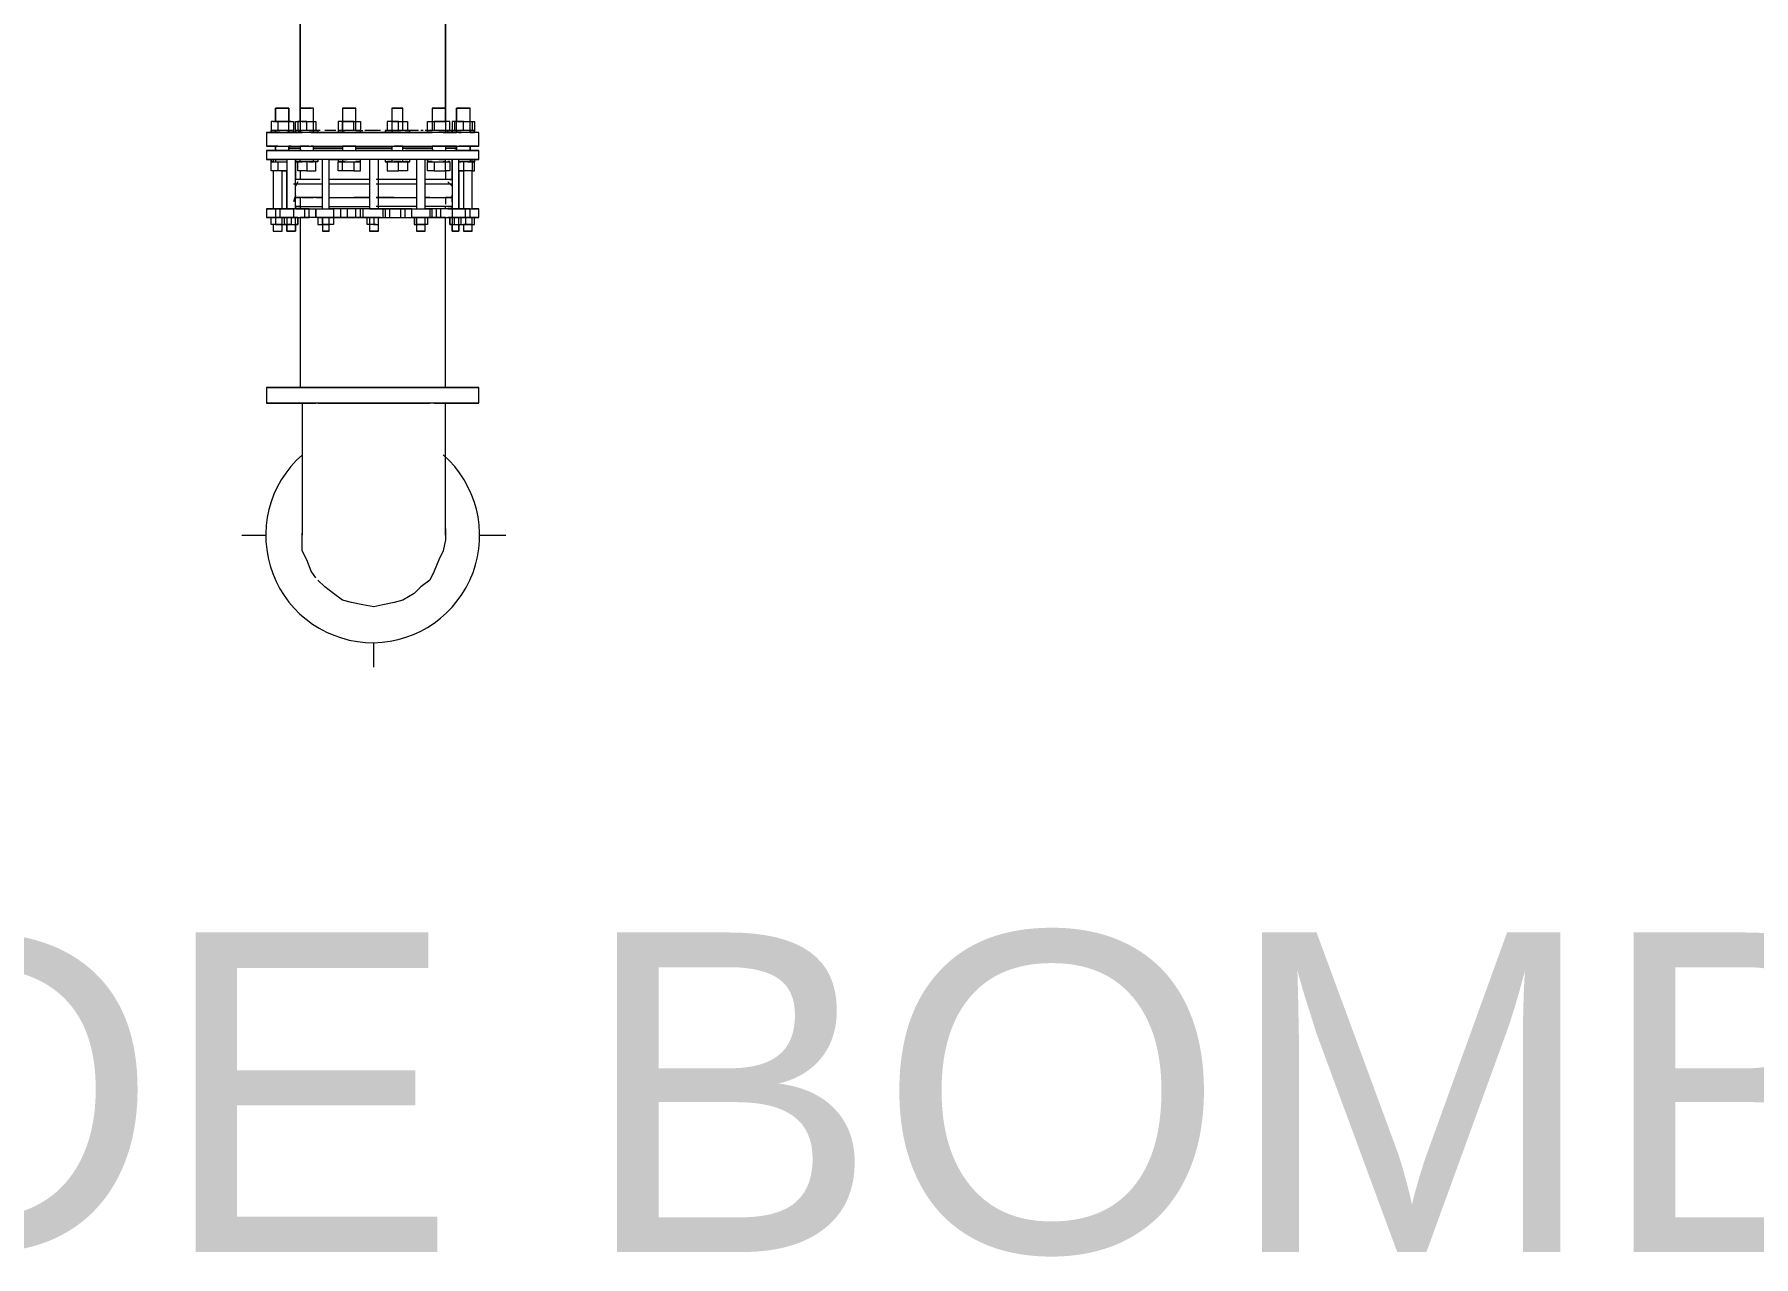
# Model space of a CAD drawing. Extents: x -187 to 52, y -9 to 65.
# Drawn here: x -150.502 to -147.25, y 15.04 to 17.35 of the extents above; entities that cross this region are included whole.
import ezdxf

# ---------------------------------------------------------------- set-up
doc = ezdxf.new("R2010")
doc.units = 0
doc.header["$MEASUREMENT"] = 0
doc.layers.add('PDF4_Geometría', color=7, linetype='Continuous')
doc.layers.add('PDF4_Texto', color=7, linetype='Continuous')
doc.styles.add('PDF Arial', font='arial.ttf')

msp = doc.modelspace()

# ---------------------------------------------------------------- linework, layer by layer
at = {"layer": 'PDF4_Geometría', "lineweight": 9}
for points in [[(-149.999, 17.211), (-149.999, 17.507)], [(-149.7241, 17.507), (-149.7241, 17.211)], [(-150.0456, 17.1856), (-150.0456, 17.211)], [(-150.0456, 17.211), (-150.0413, 17.211), (-150.0329, 17.211), (-150.0244, 17.211), (-150.0202, 17.211), (-150.0244, 17.211), (-150.0329, 17.211), (-150.0413, 17.211)], [(-150.0202, 17.211), (-150.0202, 17.1856)], [(-149.9145, 17.211), (-149.9187, 17.211), (-149.9102, 17.211), (-149.9018, 17.211), (-149.8933, 17.211), (-149.8975, 17.211), (-149.9018, 17.211)], [(-149.813, 17.211), (-149.8214, 17.211), (-149.8256, 17.211), (-149.8214, 17.211)], [(-149.7284, 17.211), (-149.7368, 17.211), (-149.7453, 17.211), (-149.7495, 17.211), (-149.7453, 17.211), (-149.7411, 17.211), (-149.7326, 17.211), (-149.7241, 17.211)], [(-149.703, 17.1687), (-149.703, 17.1645), (-149.703, 17.211), (-149.703, 17.1856), (-149.7115, 17.1856), (-149.7115, 17.1687)], [(-149.6776, 17.211), (-149.6819, 17.211), (-149.6903, 17.211), (-149.6988, 17.211), (-149.703, 17.211), (-149.6988, 17.211), (-149.6903, 17.211), (-149.6819, 17.211)], [(-150.054, 17.1645), (-150.054, 17.1687)], [(-150.0456, 17.1645), (-150.0456, 17.1687)], [(-150.0202, 17.1687), (-150.0244, 17.1687)], [(-150.0117, 17.1687), (-150.0202, 17.1687), (-150.0202, 17.1856), (-150.0117, 17.1856)], [(-150.0202, 17.1687), (-150.0202, 17.1645)], [(-150.0117, 17.1687), (-150.0117, 17.1645)], [(-150.0075, 17.1645), (-150.0075, 17.1687)], [(-149.9187, 17.1687), (-149.9271, 17.1687), (-149.9229, 17.1687)], [(-149.7241, 17.1687), (-149.7157, 17.1687), (-149.7115, 17.1687), (-149.7157, 17.1687), (-149.7199, 17.1687)], [(-149.7115, 17.1645), (-149.7115, 17.1687)], [(-149.6692, 17.1687), (-149.6692, 17.1645)], [(-150.0498, 17.1645), (-150.054, 17.1645), (-150.0498, 17.1645), (-150.0456, 17.1645)], [(-150.0456, 17.1306), (-150.0456, 17.1391)], [(-149.6776, 17.1391), (-149.6776, 17.1306)], [(-149.9187, 17.1349), (-149.9398, 17.1349), (-149.9737, 17.1349), (-149.9398, 17.1349)], [(-149.9737, 17.1137), (-149.9694, 17.1137)], [(-149.9187, 17.1137), (-149.9271, 17.1137), (-149.9229, 17.1137)], [(-149.8256, 17.1349), (-149.8595, 17.1349), (-149.8933, 17.1349), (-149.8595, 17.1349)], [(-149.813, 17.1137), (-149.8214, 17.1137), (-149.8299, 17.1137), (-149.8341, 17.1137), (-149.8299, 17.1137), (-149.813, 17.1137), (-149.8087, 17.1137)], [(-149.7495, 17.1349), (-149.7791, 17.1349), (-149.8045, 17.1349), (-149.7791, 17.1349)], [(-149.758, 17.1095), (-149.7495, 17.1095), (-149.7538, 17.1095), (-149.758, 17.1095), (-149.7495, 17.1095), (-149.7368, 17.1095), (-149.7241, 17.1095), (-149.7284, 17.1095), (-149.7241, 17.1095), (-149.7241, 17.1137), (-149.7284, 17.1137), (-149.7368, 17.1137), (-149.7241, 17.1137), (-149.7368, 17.1137), (-149.7495, 17.1137), (-149.758, 17.1137)], [(-149.703, 17.1349), (-149.7072, 17.1349), (-149.7241, 17.1349), (-149.7072, 17.1349), (-149.703, 17.1349), (-149.7072, 17.1349)], [(-149.7241, 17.1349), (-149.7072, 17.1349), (-149.703, 17.1349), (-149.7072, 17.1349)], [(-149.6945, 17.1137), (-149.6988, 17.1137)], [(-149.6692, 17.1095), (-149.6734, 17.1095)], [(-149.6692, 17.1137), (-149.6692, 17.1095)], [(-149.8933, 17.0038), (-149.8933, 17.0207), (-149.9018, 17.0207), (-149.9102, 17.0207), (-149.9102, 17.0038), (-149.9018, 17.0038)], [(-149.8299, 17.0207), (-149.8299, 17.0038), (-149.8214, 17.0038), (-149.8087, 17.0038), (-149.8087, 17.0207), (-149.8214, 17.0207)], [(-149.7538, 17.0038), (-149.7495, 17.0038), (-149.7538, 17.0038), (-149.7622, 17.0038), (-149.7749, 17.0038), (-149.7876, 17.0038), (-149.7876, 17.0207), (-149.7749, 17.0207), (-149.7622, 17.0207), (-149.7538, 17.0207), (-149.7495, 17.0207), (-149.7538, 17.0207)], [(-150.054, 17.0038), (-150.0456, 17.0038), (-150.0456, 16.9911), (-150.054, 16.9911)], [(-150.0413, 17.0038), (-150.0498, 17.0038), (-150.054, 17.0038), (-150.0498, 17.0038), (-150.054, 17.0038), (-150.0498, 17.0038)], [(-150.0329, 16.9784), (-150.0329, 16.9911), (-150.0371, 16.9911), (-150.0456, 16.9911), (-150.0498, 16.9911), (-150.0498, 16.9784), (-150.0456, 16.9784), (-150.0371, 16.9784)], [(-150.0413, 17.0038), (-150.0286, 17.0038), (-150.0244, 17.0038), (-150.0286, 17.0038), (-150.0329, 17.0038), (-150.0286, 17.0038), (-150.0244, 17.0038), (-150.0286, 17.0038), (-150.0413, 17.0038), (-150.0371, 17.0038), (-150.0329, 17.0038), (-150.0371, 17.0038)], [(-150.0117, 16.9784), (-150.016, 16.9784), (-150.0244, 16.9784), (-150.016, 16.9784), (-150.0117, 16.9784), (-150.0075, 16.9784)], [(-150.0117, 16.9784), (-150.0075, 16.9784), (-150.0117, 16.9784), (-150.016, 16.9784), (-150.0244, 16.9784), (-150.016, 16.9784)], [(-150.0117, 17.0038), (-150.016, 17.0038), (-150.0202, 17.0038), (-150.016, 17.0038)], [(-150.0075, 17.0038), (-150.0033, 17.0038), (-150.0075, 17.0038), (-150.0033, 17.0038)], [(-149.9398, 17.0038), (-149.9483, 17.0038), (-149.9567, 17.0038), (-149.9652, 17.0038), (-149.9567, 17.0038), (-149.9483, 17.0038)], [(-149.8679, 17.0038), (-149.8722, 17.0038), (-149.8764, 17.0038), (-149.8722, 17.0038)], [(-149.8468, 17.0038), (-149.851, 17.0038), (-149.8595, 17.0038), (-149.8722, 17.0038), (-149.8764, 17.0038), (-149.8722, 17.0038), (-149.8595, 17.0038), (-149.851, 17.0038)], [(-149.8722, 17.0038), (-149.8595, 17.0038), (-149.8595, 16.9911), (-149.8722, 16.9911)], [(-149.8595, 16.9784), (-149.8552, 16.9784), (-149.851, 16.9784), (-149.8552, 16.9784), (-149.8595, 16.9784), (-149.8679, 16.9784)], [(-149.7834, 16.9911), (-149.7791, 16.9911), (-149.7791, 17.0038), (-149.7834, 17.0038)], [(-149.758, 17.0038), (-149.7622, 17.0038), (-149.7749, 17.0038), (-149.7834, 17.0038), (-149.7749, 17.0038), (-149.7622, 17.0038)], [(-149.7622, 17.0038), (-149.7664, 17.0038), (-149.7707, 17.0038), (-149.7749, 17.0038), (-149.7791, 17.0038), (-149.7749, 17.0038), (-149.7707, 17.0038), (-149.7664, 17.0038)], [(-149.7749, 16.9784), (-149.7791, 16.9784), (-149.7749, 16.9784), (-149.7664, 16.9784), (-149.7622, 16.9784), (-149.7664, 16.9784)], [(-149.7115, 17.0038), (-149.7199, 17.0038), (-149.7115, 17.0038), (-149.7199, 17.0038)], [(-149.7115, 17.0038), (-149.7199, 17.0038), (-149.7115, 17.0038), (-149.7199, 17.0038)], [(-149.7157, 16.9911), (-149.7072, 16.9911), (-149.7072, 17.0038), (-149.7157, 17.0038)], [(-149.6988, 17.0038), (-149.6903, 17.0038), (-149.703, 17.0038), (-149.7115, 17.0038), (-149.703, 17.0038), (-149.6903, 17.0038)], [(-149.7115, 16.9784), (-149.7072, 16.9784), (-149.6988, 16.9784), (-149.7072, 16.9784)], [(-149.7115, 16.9784), (-149.7072, 16.9784), (-149.6988, 16.9784), (-149.7072, 16.9784)], [(-149.6988, 17.0038), (-149.6903, 17.0038), (-149.6988, 17.0038), (-149.6903, 17.0038)], [(-149.6903, 17.0038), (-149.6988, 17.0038)], [(-149.6903, 17.0038), (-149.6945, 17.0038), (-149.6903, 17.0038), (-149.6819, 17.0038), (-149.6903, 17.0038), (-149.6945, 17.0038), (-149.6903, 17.0038), (-149.6861, 17.0038)], [(-149.6903, 16.9784), (-149.6861, 16.9784), (-149.6776, 16.9784), (-149.6734, 16.9784), (-149.6734, 16.9911), (-149.6776, 16.9911), (-149.6861, 16.9911), (-149.6903, 16.9911)], [(-149.6861, 16.9911), (-149.6734, 16.9911), (-149.6734, 17.0038), (-149.6861, 17.0038)], [(-149.6734, 17.0038), (-149.6776, 17.0038), (-149.6819, 17.0038), (-149.6776, 17.0038), (-149.6734, 17.0038), (-149.6692, 17.0038), (-149.6649, 17.0038), (-149.6692, 17.0038), (-149.6819, 17.0038), (-149.6692, 17.0038), (-149.6649, 17.0038), (-149.6692, 17.0038)]]:
    msp.add_lwpolyline(points, close=True, dxfattribs=at)
for points in [[(-150.0202, 17.211), (-150.0286, 17.211), (-150.0371, 17.211), (-150.0456, 17.211)], [(-150.0413, 17.211), (-150.0371, 17.211), (-150.0244, 17.211), (-150.0202, 17.211)], [(-149.961, 17.1687), (-149.9694, 17.1687), (-149.9821, 17.1687), (-149.9737, 17.1687), (-149.9652, 17.1687), (-149.9652, 17.1645), (-149.9694, 17.1645), (-149.9821, 17.1645), (-149.9948, 17.1645), (-150.0033, 17.1645), (-149.999, 17.1645), (-150.0033, 17.1645), (-150.0075, 17.1645), (-150.0033, 17.1645), (-149.999, 17.1687), (-150.0075, 17.1687), (-150.0075, 17.1856), (-149.999, 17.1856), (-149.999, 17.211), (-149.999, 17.1645), (-149.9948, 17.1645)], [(-149.9779, 17.1645), (-149.9737, 17.1645), (-149.9737, 17.211), (-149.9821, 17.211), (-149.9906, 17.211), (-149.9948, 17.211), (-149.999, 17.211), (-149.9906, 17.211), (-149.9821, 17.211), (-149.9779, 17.211)], [(-149.9187, 17.211), (-149.9187, 17.1645), (-149.9145, 17.1645), (-149.9102, 17.1645), (-149.906, 17.1645), (-149.9145, 17.1645), (-149.9187, 17.1645), (-149.9271, 17.1645), (-149.9229, 17.1645), (-149.9187, 17.1645), (-149.906, 17.1645), (-149.8933, 17.1645), (-149.8849, 17.1645), (-149.8933, 17.1645), (-149.8722, 17.1645), (-149.851, 17.1645), (-149.8299, 17.1645), (-149.8341, 17.1645), (-149.8299, 17.1645), (-149.813, 17.1645), (-149.8214, 17.1645), (-149.813, 17.1645), (-149.8045, 17.1645), (-149.813, 17.1645), (-149.8003, 17.1645), (-149.796, 17.1645), (-149.8003, 17.1645)], [(-149.8849, 17.1645), (-149.8849, 17.1687), (-149.8933, 17.1687), (-149.8933, 17.211)], [(-149.8256, 17.211), (-149.8256, 17.1645)], [(-149.8003, 17.1687), (-149.796, 17.1687), (-149.7918, 17.1687), (-149.796, 17.1687), (-149.8003, 17.1687), (-149.813, 17.1687), (-149.8256, 17.1687), (-149.8214, 17.1687), (-149.813, 17.1687), (-149.8087, 17.1687), (-149.813, 17.1687), (-149.813, 17.1856), (-149.796, 17.1856), (-149.796, 17.1687), (-149.8045, 17.1687), (-149.8045, 17.211)], [(-149.813, 17.211), (-149.8045, 17.211), (-149.813, 17.211)], [(-149.7157, 17.1856), (-149.7241, 17.1856), (-149.7241, 17.1687), (-149.7157, 17.1687), (-149.7157, 17.1856), (-149.7241, 17.1856), (-149.7241, 17.211), (-149.7241, 17.1645), (-149.7284, 17.1645), (-149.7241, 17.1645), (-149.7157, 17.1645), (-149.7199, 17.1645), (-149.7241, 17.1645), (-149.7368, 17.1645), (-149.7495, 17.1645), (-149.758, 17.1645), (-149.758, 17.1687), (-149.7622, 17.1687)], [(-149.7495, 17.211), (-149.7495, 17.1687), (-149.758, 17.1687), (-149.758, 17.1856), (-149.7453, 17.1856), (-149.7368, 17.1856), (-149.7284, 17.1856), (-149.7241, 17.1856), (-149.7453, 17.1856), (-149.7453, 17.1687)], [(-149.6988, 17.211), (-149.6945, 17.211), (-149.6819, 17.211), (-149.6776, 17.211), (-149.6861, 17.211), (-149.6945, 17.211), (-149.703, 17.211)], [(-149.6776, 17.1856), (-149.6776, 17.211)], [(-149.6776, 17.1645), (-149.6776, 17.211)], [(-149.6607, 17.1645), (-149.6649, 17.1645), (-149.6819, 17.1645), (-149.7115, 17.1645), (-149.7453, 17.1645), (-149.7876, 17.1645), (-149.8383, 17.1645), (-149.8849, 17.1645), (-149.9314, 17.1645), (-149.9779, 17.1645), (-150.0117, 17.1645), (-150.0413, 17.1645), (-150.0582, 17.1645), (-150.0625, 17.1645), (-150.0625, 17.1391), (-150.0582, 17.1391), (-150.0413, 17.1391), (-150.0117, 17.1391), (-149.9779, 17.1391), (-149.9314, 17.1391), (-149.8849, 17.1391), (-149.8383, 17.1391), (-149.7876, 17.1391), (-149.7453, 17.1391), (-149.7115, 17.1391), (-149.6819, 17.1391), (-149.6649, 17.1391), (-149.6607, 17.1391), (-149.6607, 17.1645), (-149.6649, 17.1645), (-149.6776, 17.1645), (-149.6734, 17.1645), (-149.6692, 17.1645), (-149.6734, 17.1645), (-149.6776, 17.1645), (-149.6734, 17.1645), (-149.6692, 17.1645), (-149.6819, 17.1645), (-149.6945, 17.1645), (-149.7072, 17.1645), (-149.7115, 17.1645), (-149.7072, 17.1645), (-149.703, 17.1645), (-149.7072, 17.1645), (-149.7115, 17.1645), (-149.7072, 17.1645), (-149.703, 17.1645), (-149.7115, 17.1645), (-149.7199, 17.1645), (-149.7199, 17.1687), (-149.7157, 17.1687), (-149.7115, 17.1687), (-149.7157, 17.1687), (-149.7241, 17.1687), (-149.7368, 17.1687), (-149.7495, 17.1687), (-149.758, 17.1687), (-149.7538, 17.1687), (-149.7495, 17.1687)], [(-150.0413, 17.1856), (-150.054, 17.1856), (-150.054, 17.1687), (-150.0413, 17.1687), (-150.0456, 17.1687), (-150.0413, 17.1687)], [(-150.016, 17.1687), (-150.0202, 17.1687), (-150.016, 17.1687), (-150.0117, 17.1687), (-150.016, 17.1687), (-150.0244, 17.1687), (-150.0371, 17.1687), (-150.0498, 17.1687), (-150.054, 17.1687), (-150.0498, 17.1687), (-150.0456, 17.1687), (-150.0498, 17.1687), (-150.0456, 17.1687), (-150.0498, 17.1687), (-150.054, 17.1687), (-150.0498, 17.1687)], [(-150.0498, 17.1856), (-150.0456, 17.1856), (-150.0413, 17.1856), (-150.0329, 17.1856), (-150.0244, 17.1856), (-150.0202, 17.1856), (-150.0413, 17.1856), (-150.0413, 17.1687), (-150.0371, 17.1687)], [(-150.0244, 17.1687), (-150.0202, 17.1687)], [(-150.016, 17.1856), (-150.0202, 17.1856)], [(-150.0202, 17.1687), (-150.016, 17.1687), (-150.0117, 17.1687)], [(-150.0117, 17.1687), (-150.0202, 17.1687)], [(-149.9652, 17.1687), (-149.9694, 17.1687), (-149.9821, 17.1687), (-149.9948, 17.1687), (-150.0033, 17.1687), (-150.0075, 17.1687), (-150.0033, 17.1687), (-149.999, 17.1687)], [(-149.999, 17.1687), (-150.0075, 17.1687), (-149.999, 17.1687)], [(-149.9864, 17.1856), (-150.0033, 17.1856), (-150.0033, 17.1687), (-149.9948, 17.1687)], [(-149.9948, 17.1856), (-149.9906, 17.1856), (-149.9821, 17.1856), (-149.9737, 17.1856)], [(-149.9864, 17.1687), (-149.9864, 17.1856), (-149.9694, 17.1856), (-149.9694, 17.1687)], [(-149.9821, 17.1687), (-149.9737, 17.1687)], [(-149.9314, 17.1687), (-149.9356, 17.1687), (-149.9483, 17.1687), (-149.9525, 17.1687)], [(-149.9102, 17.1687), (-149.9187, 17.1687), (-149.9187, 17.1856), (-149.8975, 17.1856), (-149.9018, 17.1856), (-149.9145, 17.1856), (-149.9187, 17.1856), (-149.9271, 17.1856), (-149.9271, 17.1687), (-149.9271, 17.1645)], [(-149.8933, 17.1687), (-149.8849, 17.1687), (-149.8933, 17.1687), (-149.906, 17.1687), (-149.9187, 17.1687), (-149.9145, 17.1687), (-149.9187, 17.1687), (-149.9271, 17.1687)], [(-149.8975, 17.1687), (-149.8975, 17.1856), (-149.8849, 17.1856), (-149.8849, 17.1687), (-149.8806, 17.1687)], [(-149.8468, 17.1687), (-149.851, 17.1687), (-149.8595, 17.1687), (-149.8679, 17.1687), (-149.8764, 17.1687)], [(-149.813, 17.1856), (-149.8341, 17.1856), (-149.8341, 17.1687), (-149.8383, 17.1687), (-149.8383, 17.1645)], [(-149.813, 17.1687), (-149.8299, 17.1687), (-149.8341, 17.1687), (-149.8383, 17.1687), (-149.8341, 17.1687), (-149.8299, 17.1687)], [(-149.8341, 17.1687), (-149.813, 17.1687), (-149.8087, 17.1687)], [(-149.8256, 17.1856), (-149.8214, 17.1856), (-149.813, 17.1856), (-149.8045, 17.1856)], [(-149.7749, 17.1687), (-149.7876, 17.1687), (-149.7918, 17.1687), (-149.796, 17.1687)], [(-149.7918, 17.1645), (-149.7918, 17.1687)], [(-149.7664, 17.1687), (-149.7707, 17.1687)], [(-149.7368, 17.1687), (-149.7284, 17.1687), (-149.7241, 17.1687), (-149.7368, 17.1687), (-149.7284, 17.1687), (-149.7241, 17.1687), (-149.7157, 17.1687)], [(-149.7115, 17.1687), (-149.7115, 17.1645)], [(-149.7115, 17.1645), (-149.7115, 17.1687)], [(-149.703, 17.1687), (-149.7072, 17.1687), (-149.7115, 17.1687)], [(-149.7115, 17.1687), (-149.7072, 17.1687), (-149.703, 17.1687)], [(-149.6692, 17.1687), (-149.6819, 17.1687), (-149.6945, 17.1687), (-149.7072, 17.1687), (-149.7115, 17.1687), (-149.7072, 17.1687)], [(-149.6903, 17.1856), (-149.7072, 17.1856), (-149.7072, 17.1687), (-149.6945, 17.1687)], [(-149.7072, 17.1687), (-149.703, 17.1687)], [(-149.703, 17.1856), (-149.6945, 17.1856), (-149.6861, 17.1856), (-149.6776, 17.1856)], [(-149.6945, 17.1687), (-149.703, 17.1687)], [(-149.6945, 17.1687), (-149.703, 17.1687)], [(-149.6903, 17.1687), (-149.6903, 17.1856)], [(-149.6903, 17.1856), (-149.6734, 17.1856), (-149.6734, 17.1687), (-149.6819, 17.1687)], [(-149.6776, 17.1856), (-149.6692, 17.1856), (-149.6692, 17.1687), (-149.6734, 17.1687), (-149.6776, 17.1687)], [(-149.6776, 17.1645), (-149.6776, 17.1687)], [(-149.6776, 17.1687), (-149.6692, 17.1687)], [(-149.6692, 17.1687), (-149.6734, 17.1687), (-149.6776, 17.1687)], [(-149.6776, 17.1687), (-149.6734, 17.1687), (-149.6692, 17.1687)], [(-150.0625, 17.1645), (-150.0582, 17.1645), (-150.0456, 17.1645), (-150.0413, 17.1645), (-150.0456, 17.1645), (-150.0498, 17.1645), (-150.054, 17.1645), (-150.0498, 17.1645), (-150.0371, 17.1645), (-150.0244, 17.1645), (-150.016, 17.1645), (-150.0117, 17.1645), (-150.016, 17.1645), (-150.0202, 17.1645), (-150.0117, 17.1645), (-150.016, 17.1645), (-150.0202, 17.1645), (-150.0244, 17.1645), (-150.0202, 17.1645), (-150.0117, 17.1645), (-150.0033, 17.1645)], [(-150.0371, 17.1391), (-150.0286, 17.1391), (-150.0244, 17.1391), (-150.0202, 17.1391), (-150.0202, 17.1349), (-150.0202, 17.1306), (-150.0202, 17.1391), (-150.0202, 17.1306), (-150.0286, 17.1306), (-150.0371, 17.1306), (-150.0456, 17.1306), (-150.054, 17.1306), (-150.0625, 17.1306), (-150.0625, 17.1137)], [(-150.0413, 17.1391), (-150.0456, 17.1391), (-150.0582, 17.1391), (-150.0625, 17.1391)], [(-150.0202, 17.1391), (-150.016, 17.1391), (-150.0202, 17.1391), (-150.016, 17.1391), (-149.999, 17.1391), (-149.999, 17.1306), (-150.016, 17.1306), (-150.0202, 17.1306), (-150.016, 17.1306), (-150.0202, 17.1306)], [(-150.0033, 17.1645), (-150.0075, 17.1645), (-150.0033, 17.1645)], [(-149.9821, 17.1391), (-149.9864, 17.1391), (-149.9906, 17.1391), (-149.9948, 17.1391), (-149.999, 17.1391)], [(-149.9948, 17.1306), (-149.9864, 17.1306), (-149.9779, 17.1306), (-149.9737, 17.1306), (-149.9737, 17.1391), (-149.9398, 17.1391), (-149.9187, 17.1391), (-149.9187, 17.1306), (-149.9398, 17.1306), (-149.9737, 17.1306)], [(-149.9694, 17.1645), (-149.9737, 17.1645), (-149.9821, 17.1645)], [(-149.9737, 17.1391), (-149.9779, 17.1391)], [(-149.9737, 17.1645), (-149.9652, 17.1645), (-149.9483, 17.1645), (-149.9314, 17.1645), (-149.9187, 17.1645)], [(-149.9187, 17.1306), (-149.9102, 17.1306), (-149.9018, 17.1306), (-149.8933, 17.1306), (-149.8933, 17.1391), (-149.8595, 17.1391), (-149.8256, 17.1391), (-149.8256, 17.1306), (-149.8595, 17.1306), (-149.8933, 17.1306)], [(-149.8933, 17.1391), (-149.9018, 17.1391), (-149.9102, 17.1391), (-149.9145, 17.1391), (-149.9187, 17.1391)], [(-149.8299, 17.1306), (-149.8214, 17.1306), (-149.813, 17.1306), (-149.8045, 17.1306), (-149.8045, 17.1391), (-149.7791, 17.1391), (-149.7495, 17.1391), (-149.7495, 17.1306), (-149.7791, 17.1306), (-149.8003, 17.1306)], [(-149.8045, 17.1391), (-149.813, 17.1391), (-149.8214, 17.1391)], [(-149.8045, 17.1645), (-149.7876, 17.1645), (-149.7707, 17.1645), (-149.758, 17.1645), (-149.7495, 17.1645), (-149.7538, 17.1645)], [(-149.7453, 17.1306), (-149.7495, 17.1306), (-149.7453, 17.1306), (-149.7368, 17.1306), (-149.7241, 17.1306), (-149.7072, 17.1306), (-149.703, 17.1306), (-149.7072, 17.1306), (-149.703, 17.1306), (-149.703, 17.1349), (-149.703, 17.1391), (-149.703, 17.1306), (-149.703, 17.1391), (-149.7072, 17.1391), (-149.703, 17.1391), (-149.7072, 17.1391), (-149.7241, 17.1391), (-149.7241, 17.1306)], [(-149.7241, 17.1391), (-149.7284, 17.1391), (-149.7368, 17.1391), (-149.7453, 17.1391), (-149.7495, 17.1391)], [(-149.7157, 17.1645), (-149.7199, 17.1645), (-149.7157, 17.1645), (-149.7115, 17.1645)], [(-149.6988, 17.1645), (-149.6945, 17.1645), (-149.703, 17.1645)], [(-149.6607, 17.1391), (-149.6649, 17.1391), (-149.6776, 17.1391), (-149.6819, 17.1391), (-149.6945, 17.1391), (-149.6988, 17.1391)], [(-150.0625, 17.1306), (-150.054, 17.1306), (-150.0371, 17.1306), (-150.0117, 17.1306), (-149.9737, 17.1306), (-149.9314, 17.1306), (-149.8849, 17.1306), (-149.8383, 17.1306), (-149.7918, 17.1306), (-149.7495, 17.1306), (-149.7115, 17.1306), (-149.6861, 17.1306), (-149.6649, 17.1306), (-149.6607, 17.1306)], [(-149.6734, 16.9911), (-149.6692, 16.9911), (-149.6692, 17.0038), (-149.6734, 17.0038), (-149.6692, 17.0038), (-149.6776, 17.0038), (-149.6861, 17.0038), (-149.6903, 17.0038), (-149.6861, 17.0038), (-149.6776, 17.0038), (-149.6734, 17.0038), (-149.6649, 17.0038), (-149.6607, 17.0038), (-149.6649, 17.0038), (-149.6776, 17.0038), (-149.6776, 17.0207), (-149.6649, 17.0207), (-149.6607, 17.0207), (-149.6649, 17.0207), (-149.6734, 17.0207), (-149.6734, 17.0926), (-149.6692, 17.0926), (-149.6692, 17.1095), (-149.6734, 17.1095), (-149.6734, 17.1137), (-149.6692, 17.1137), (-149.6734, 17.1137), (-149.6649, 17.1137), (-149.6607, 17.1137), (-149.6649, 17.1137), (-149.6861, 17.1137), (-149.7115, 17.1137), (-149.7495, 17.1137), (-149.7918, 17.1137), (-149.8383, 17.1137), (-149.8849, 17.1137), (-149.9314, 17.1137), (-149.9737, 17.1137), (-150.0117, 17.1137), (-150.0371, 17.1137), (-150.054, 17.1137), (-150.0625, 17.1137), (-150.054, 17.1137), (-150.0498, 17.1137), (-150.0498, 17.1095), (-150.054, 17.1095), (-150.054, 17.1137), (-150.054, 17.1095), (-150.0413, 17.1095), (-150.0371, 17.1095)], [(-150.0371, 17.1137), (-150.0456, 17.1137), (-150.0498, 17.1137), (-150.054, 17.1137), (-150.0498, 17.1137), (-150.0371, 17.1137), (-150.0244, 17.1137), (-150.0244, 17.0207), (-150.0244, 17.0926), (-150.0413, 17.0926)], [(-150.0413, 17.1137), (-150.0456, 17.1137), (-150.0456, 17.1095), (-150.0413, 17.1095), (-150.0413, 17.0926), (-150.054, 17.0926), (-150.054, 17.1095), (-150.0498, 17.1095), (-150.0371, 17.1095), (-150.0244, 17.1095)], [(-150.0498, 17.1137), (-150.054, 17.1137), (-150.0498, 17.1137)], [(-150.0498, 17.1095), (-150.054, 17.1095), (-150.0498, 17.1095)], [(-149.999, 17.1349), (-150.016, 17.1349), (-150.0202, 17.1349), (-150.016, 17.1349), (-150.0202, 17.1349), (-150.016, 17.1349), (-149.999, 17.1349), (-150.016, 17.1349), (-150.0202, 17.1349), (-150.016, 17.1349), (-150.0202, 17.1349), (-150.016, 17.1349), (-150.0075, 17.1349)], [(-149.999, 17.0249), (-150.0033, 17.0249), (-150.0075, 17.0249), (-150.0075, 17.0207), (-150.0075, 17.1137), (-150.0075, 17.1095)], [(-149.9652, 17.1095), (-149.9694, 17.1095), (-149.9821, 17.1095), (-149.9948, 17.1095), (-150.0033, 17.1095), (-150.0075, 17.1095), (-150.0033, 17.1095), (-149.999, 17.1095), (-149.999, 17.1137), (-150.0033, 17.1137), (-150.0075, 17.1137), (-150.0033, 17.1137), (-150.0075, 17.1137), (-150.0075, 17.0757), (-150.0075, 17.0841)], [(-150.0033, 17.1137), (-149.9948, 17.1137), (-149.9821, 17.1137), (-149.9694, 17.1137), (-149.9652, 17.1137), (-149.9652, 17.1095), (-149.9694, 17.1095), (-149.9821, 17.1095), (-149.9737, 17.1095), (-149.9737, 17.1137), (-149.9821, 17.1137), (-149.9779, 17.1137), (-149.9737, 17.1137)], [(-149.9864, 17.1095), (-149.9864, 17.0926), (-150.0033, 17.0926), (-150.0033, 17.1095), (-149.9948, 17.1095)], [(-149.9948, 17.1306), (-149.999, 17.1306), (-149.9948, 17.1306)], [(-149.9948, 17.1137), (-149.999, 17.1137), (-149.9948, 17.1137)], [(-149.9864, 17.0926), (-149.9694, 17.0926), (-149.9694, 17.1095)], [(-149.8595, 17.0038), (-149.8679, 17.0038), (-149.8806, 17.0038), (-149.9187, 17.0038), (-149.9398, 17.0038), (-149.9356, 17.0038), (-149.9441, 17.0038), (-149.9356, 17.0038), (-149.9356, 16.9911), (-149.9441, 16.9911), (-149.9483, 16.9911), (-149.9567, 16.9911), (-149.9441, 16.9911), (-149.9441, 17.0038), (-149.9567, 17.0038), (-149.961, 17.0038), (-149.9652, 17.0038), (-149.9652, 16.9911), (-149.9567, 16.9911), (-149.9567, 17.0038), (-149.9652, 17.0038), (-149.9737, 17.0038), (-149.9821, 17.0038), (-149.9821, 17.0207), (-149.9737, 17.0207), (-149.9652, 17.0207), (-149.961, 17.0207), (-149.9567, 17.0207), (-149.9567, 17.1137)], [(-149.9271, 17.1349), (-149.9187, 17.1349), (-149.9398, 17.1349), (-149.9737, 17.1349)], [(-149.8679, 17.0207), (-149.906, 17.0207), (-149.9441, 17.0207), (-149.9441, 17.1137), (-149.9271, 17.1137), (-149.9271, 17.1095), (-149.9187, 17.1095), (-149.906, 17.1095)], [(-149.8933, 17.1137), (-149.8849, 17.1137), (-149.8933, 17.1137), (-149.906, 17.1137), (-149.9187, 17.1137), (-149.9187, 17.1095), (-149.9145, 17.1095), (-149.9187, 17.1095), (-149.9271, 17.1095), (-149.9229, 17.1095)], [(-149.9187, 17.0926), (-149.9271, 17.0926), (-149.9271, 17.1095)], [(-149.8975, 17.1095), (-149.8975, 17.0926), (-149.9187, 17.0926), (-149.9187, 17.1095), (-149.906, 17.1095), (-149.8933, 17.1095), (-149.8849, 17.1095), (-149.8933, 17.1095), (-149.8849, 17.1095), (-149.8849, 17.1137)], [(-149.9145, 17.1137), (-149.9187, 17.1137), (-149.9102, 17.1137)], [(-149.8975, 17.0926), (-149.8849, 17.0926), (-149.8849, 17.1095)], [(-149.8468, 17.1349), (-149.8256, 17.1349), (-149.8595, 17.1349), (-149.8933, 17.1349), (-149.8849, 17.1349)], [(-149.8679, 17.1137), (-149.8679, 17.0207), (-149.8595, 17.0207), (-149.851, 17.0207), (-149.851, 17.1137)], [(-149.8383, 17.1137), (-149.8383, 17.1095)], [(-149.8299, 17.1095), (-149.8341, 17.1095), (-149.8383, 17.1095), (-149.8341, 17.1095), (-149.8299, 17.1095), (-149.813, 17.1095), (-149.8214, 17.1095), (-149.813, 17.1095), (-149.796, 17.1095), (-149.796, 17.0926), (-149.813, 17.0926)], [(-149.8003, 17.1137), (-149.796, 17.1137), (-149.8003, 17.1137), (-149.813, 17.1137), (-149.8256, 17.1137), (-149.8256, 17.1095), (-149.8341, 17.1095), (-149.8341, 17.0926), (-149.813, 17.0926), (-149.813, 17.1095), (-149.8045, 17.1095), (-149.8045, 17.1137)], [(-149.8003, 17.1095), (-149.796, 17.1095), (-149.7918, 17.1095), (-149.796, 17.1095), (-149.8003, 17.1095), (-149.813, 17.1095)], [(-149.7495, 17.1349), (-149.7791, 17.1349), (-149.8045, 17.1349)], [(-149.7918, 17.1095), (-149.7918, 17.1137)], [(-149.7791, 17.1137), (-149.7791, 17.0207), (-149.7749, 17.0207), (-149.7664, 17.0207), (-149.7622, 17.0207)], [(-149.7199, 17.0207), (-149.7115, 17.0207), (-149.7284, 17.0207), (-149.7538, 17.0207), (-149.7622, 17.0207), (-149.7622, 17.1137), (-149.7495, 17.1137), (-149.7538, 17.1137)], [(-149.7453, 17.1095), (-149.7453, 17.0926), (-149.758, 17.0926), (-149.758, 17.1095)], [(-149.7326, 17.1095), (-149.7241, 17.1095), (-149.7157, 17.1095), (-149.7157, 17.0926), (-149.7241, 17.0926), (-149.7241, 17.1095), (-149.7157, 17.1095), (-149.7199, 17.1095)], [(-149.7115, 17.0841), (-149.7115, 17.0757), (-149.7115, 17.1137), (-149.7199, 17.1137), (-149.7157, 17.1137), (-149.7241, 17.1137)], [(-149.7115, 17.1095), (-149.7115, 17.1137), (-149.7115, 17.0207), (-149.7115, 17.0249)], [(-149.7072, 17.1349), (-149.703, 17.1349), (-149.7072, 17.1349)], [(-149.6607, 17.1137), (-149.6607, 17.1306), (-149.6649, 17.1306), (-149.6776, 17.1306), (-149.6819, 17.1306), (-149.6945, 17.1306), (-149.703, 17.1306)], [(-149.6988, 17.0926), (-149.6988, 17.0207), (-149.6988, 17.1137), (-149.6945, 17.1137), (-149.6819, 17.1137), (-149.6692, 17.1137), (-149.6734, 17.1137), (-149.6776, 17.1137), (-149.6776, 17.1095), (-149.6734, 17.1095), (-149.6692, 17.1095), (-149.6819, 17.1095), (-149.6945, 17.1095), (-149.6988, 17.1095), (-149.6945, 17.1095), (-149.6988, 17.1095)], [(-149.6903, 17.1095), (-149.6903, 17.0926), (-149.6988, 17.0926), (-149.6903, 17.0926), (-149.6903, 17.0207), (-149.6861, 17.0207), (-149.6776, 17.0207), (-149.6692, 17.0207)], [(-149.6819, 17.1095), (-149.6734, 17.1095), (-149.6734, 17.0926), (-149.6903, 17.0926)], [(-150.0498, 17.0926), (-150.0498, 17.0207), (-150.0456, 17.0207), (-150.0371, 17.0207), (-150.0286, 17.0207), (-150.0244, 17.0207), (-150.0329, 17.0207), (-150.0286, 17.0207), (-150.0371, 17.0207), (-150.0329, 17.0207), (-150.0244, 17.0207), (-150.0117, 17.0207)], [(-150.0329, 17.0207), (-150.0329, 17.0926), (-150.0244, 17.0926)], [(-149.961, 17.0757), (-149.9737, 17.0757), (-149.9821, 17.0757), (-149.9906, 17.0757), (-149.999, 17.0757), (-150.0033, 17.0757), (-150.0075, 17.0757)], [(-150.0033, 17.0714), (-150.0075, 17.063)], [(-149.999, 17.0926), (-149.999, 17.0757)], [(-149.8679, 17.0757), (-149.8806, 17.0757), (-149.8975, 17.0757), (-149.9145, 17.0757), (-149.9314, 17.0757), (-149.9441, 17.0757)], [(-149.7791, 17.0757), (-149.7918, 17.0757), (-149.8087, 17.0757), (-149.8256, 17.0757), (-149.8426, 17.0757), (-149.8552, 17.0757)], [(-149.7157, 17.0757), (-149.7115, 17.0757), (-149.7157, 17.0757), (-149.7241, 17.0757), (-149.7284, 17.0757), (-149.7368, 17.0757), (-149.7495, 17.0757), (-149.7622, 17.0757)], [(-149.7453, 17.0926), (-149.7241, 17.0926), (-149.7241, 17.0757)], [(-149.7115, 17.063), (-149.7199, 17.0714)], [(-149.9567, 17.0672), (-149.9694, 17.0672), (-149.9821, 17.0672), (-149.9948, 17.0672), (-150.0033, 17.0672), (-150.0117, 17.0672)], [(-150.0075, 17.0461), (-150.0117, 17.0334)], [(-149.9694, 17.0418), (-149.9567, 17.0418), (-149.9737, 17.0418), (-149.999, 17.0418), (-150.0075, 17.0418), (-150.0033, 17.0418), (-149.999, 17.0418), (-149.999, 17.0207), (-150.0075, 17.0207), (-149.999, 17.0207), (-149.9779, 17.0207), (-149.9567, 17.0207), (-149.9441, 17.0207), (-149.9398, 17.0207)], [(-149.9948, 17.0418), (-149.9864, 17.0418), (-149.9737, 17.0418)], [(-149.8679, 17.0672), (-149.8722, 17.0672), (-149.8891, 17.0672), (-149.906, 17.0672), (-149.9229, 17.0672), (-149.9398, 17.0672), (-149.9441, 17.0672)], [(-149.9441, 17.0418), (-149.9398, 17.0418), (-149.9018, 17.0418), (-149.8679, 17.0418), (-149.8806, 17.0418), (-149.8975, 17.0418)], [(-149.9356, 17.0418), (-149.9229, 17.0418), (-149.906, 17.0418)], [(-149.7791, 17.0672), (-149.7834, 17.0672), (-149.796, 17.0672), (-149.8172, 17.0672), (-149.8341, 17.0672), (-149.851, 17.0672), (-149.8552, 17.0672)], [(-149.8214, 17.0418), (-149.8383, 17.0418), (-149.8552, 17.0418), (-149.8214, 17.0418), (-149.7834, 17.0418), (-149.7791, 17.0418)], [(-149.8172, 17.0418), (-149.8003, 17.0418), (-149.7834, 17.0418)], [(-149.7115, 17.0672), (-149.7199, 17.0672), (-149.7284, 17.0672), (-149.7411, 17.0672), (-149.7538, 17.0672), (-149.7622, 17.0672)], [(-149.7538, 17.0418), (-149.7622, 17.0418), (-149.7495, 17.0418), (-149.7241, 17.0418), (-149.7115, 17.0418), (-149.7157, 17.0418), (-149.7241, 17.0418), (-149.7241, 17.0291)], [(-149.7453, 17.0418), (-149.7368, 17.0418), (-149.7284, 17.0418)], [(-149.7115, 17.0334), (-149.7115, 17.0461)], [(-150.0625, 17.0207), (-150.0625, 17.0038)], [(-150.0456, 17.0207), (-150.054, 17.0207), (-150.0625, 17.0207), (-150.054, 17.0207), (-150.0498, 17.0207)], [(-150.0075, 17.0207), (-150.016, 17.0207), (-150.0244, 17.0207), (-150.0456, 17.0207), (-150.0456, 17.0038), (-150.0244, 17.0038), (-150.0286, 17.0038), (-150.016, 17.0038), (-150.016, 16.9911), (-150.0286, 16.9911), (-150.0286, 17.0038), (-150.0371, 17.0038), (-150.0329, 17.0038), (-150.0244, 17.0038), (-150.0117, 17.0038), (-150.016, 17.0038), (-150.0244, 17.0038), (-150.0244, 16.9784), (-150.0244, 16.9911), (-150.016, 16.9911), (-150.0117, 16.9911)], [(-150.0371, 17.0207), (-150.0371, 17.0038)], [(-149.9906, 17.0207), (-150.0117, 17.0207), (-150.0117, 17.0038), (-149.9906, 17.0038)], [(-150.0075, 17.0249), (-150.0033, 17.0249), (-149.9906, 17.0249), (-149.9652, 17.0249), (-149.9567, 17.0249)], [(-149.9821, 17.0207), (-149.9864, 17.0207), (-149.9906, 17.0207), (-149.9906, 17.0038), (-149.9864, 17.0038), (-149.9821, 17.0038)], [(-149.9694, 17.0207), (-149.9694, 17.0038)], [(-149.9441, 17.0038), (-149.9483, 17.0038), (-149.9525, 17.0038), (-149.9483, 17.0038), (-149.9441, 17.0038), (-149.9356, 17.0038), (-149.9483, 17.0038), (-149.961, 17.0038), (-149.9694, 17.0038), (-149.9694, 17.0207), (-149.961, 17.0207), (-149.9483, 17.0207), (-149.9356, 17.0207)], [(-149.9441, 17.0249), (-149.9356, 17.0249), (-149.8975, 17.0249), (-149.8679, 17.0249)], [(-149.9229, 17.0207), (-149.9356, 17.0207), (-149.9356, 17.0038), (-149.9229, 17.0038)], [(-149.9102, 17.0207), (-149.9187, 17.0207), (-149.9229, 17.0207), (-149.9229, 17.0038), (-149.9187, 17.0038), (-149.9102, 17.0038)], [(-149.8933, 17.0038), (-149.8849, 17.0038), (-149.8849, 17.0207), (-149.8933, 17.0207)], [(-149.8806, 17.0207), (-149.8849, 17.0207)], [(-149.8426, 17.0207), (-149.8468, 17.0207), (-149.8595, 17.0207), (-149.8722, 17.0207), (-149.8806, 17.0207), (-149.8806, 17.0038), (-149.8722, 17.0038), (-149.8595, 17.0038), (-149.8468, 17.0038), (-149.8426, 17.0038)], [(-149.7791, 17.0249), (-149.7876, 17.0249), (-149.8214, 17.0249), (-149.8552, 17.0249)], [(-149.8552, 17.0207), (-149.8214, 17.0207), (-149.7834, 17.0207), (-149.7791, 17.0207)], [(-149.8383, 17.0207), (-149.8426, 17.0207), (-149.8426, 17.0038), (-149.8383, 17.0038)], [(-149.8299, 17.0207), (-149.8341, 17.0207), (-149.8383, 17.0207), (-149.8383, 17.0038), (-149.8341, 17.0038), (-149.8299, 17.0038)], [(-149.8087, 17.0038), (-149.8045, 17.0038), (-149.8003, 17.0038), (-149.8003, 17.0207), (-149.8045, 17.0207), (-149.8087, 17.0207)], [(-149.7876, 17.0207), (-149.8003, 17.0207)], [(-149.7199, 17.0249), (-149.7157, 17.0249), (-149.7115, 17.0249), (-149.7157, 17.0249), (-149.7326, 17.0249), (-149.7538, 17.0249), (-149.7622, 17.0249)], [(-149.758, 17.0038), (-149.7495, 17.0038), (-149.7411, 17.0038), (-149.7411, 17.0207), (-149.7495, 17.0207), (-149.758, 17.0207)], [(-149.7495, 17.0038), (-149.7495, 17.0207)], [(-149.7411, 17.0038), (-149.7368, 17.0038), (-149.7326, 17.0038), (-149.7326, 17.0207), (-149.7368, 17.0207), (-149.7411, 17.0207)], [(-149.7115, 17.0207), (-149.7326, 17.0207)], [(-149.7241, 17.0207), (-149.7241, 17.0249)], [(-149.7157, 17.0207), (-149.7072, 17.0207), (-149.6945, 17.0207)], [(-149.6903, 17.0207), (-149.6861, 17.0207), (-149.6988, 17.0207), (-149.7115, 17.0207), (-149.7115, 17.0038), (-149.6988, 17.0038), (-149.6861, 17.0038), (-149.6903, 17.0038)], [(-149.6776, 17.0038), (-149.6988, 17.0038), (-149.6945, 17.0038), (-149.6861, 17.0038), (-149.6861, 17.0207)], [(-149.6776, 17.0207), (-149.6988, 17.0207), (-149.6903, 17.0207), (-149.6988, 17.0207)], [(-149.6607, 17.0038), (-149.6607, 17.0207)], [(-150.0033, 16.6824), (-150.016, 16.6824), (-150.0244, 16.6824), (-150.016, 16.6824), (-150.0033, 16.6824), (-149.9737, 16.6824), (-149.9441, 16.6824), (-149.9018, 16.6824), (-149.8595, 16.6824), (-149.813, 16.6824), (-149.7664, 16.6824), (-149.7284, 16.6824), (-149.6945, 16.6824), (-149.6734, 16.6824), (-149.6607, 16.6824), (-149.6734, 16.6824), (-149.6945, 16.6824), (-149.703, 16.6824), (-149.6988, 16.6824), (-149.703, 16.6824), (-149.7199, 16.6824), (-149.703, 16.6824), (-149.6988, 16.6824), (-149.703, 16.6824), (-149.7199, 16.6824), (-149.7453, 16.6824), (-149.7791, 16.6824), (-149.8214, 16.6824), (-149.8595, 16.6824), (-149.9102, 16.6824), (-149.9567, 16.6824), (-149.9948, 16.6824), (-150.0286, 16.6824), (-150.0498, 16.6824), (-150.0625, 16.6824), (-150.0498, 16.6824), (-150.0286, 16.6824), (-150.016, 16.6824), (-150.0244, 16.6824), (-150.016, 16.6824), (-150.0033, 16.6824), (-149.9737, 16.6824), (-149.9441, 16.6824), (-149.9018, 16.6824), (-149.8595, 16.6824), (-149.8214, 16.6824), (-149.7791, 16.6824), (-149.7453, 16.6824), (-149.7241, 16.6824), (-149.7241, 17.0038), (-149.7284, 17.0038), (-149.7411, 17.0038), (-149.7622, 17.0038), (-149.758, 17.0038), (-149.7622, 17.0038), (-149.758, 17.0038), (-149.758, 16.9911), (-149.7622, 16.9911), (-149.7664, 16.9911), (-149.7749, 16.9911), (-149.7791, 16.9911), (-149.7622, 16.9911), (-149.7622, 17.0038), (-149.7791, 17.0038), (-149.7876, 17.0038), (-149.7834, 17.0038)], [(-150.0456, 16.9911), (-150.0329, 16.9911), (-150.0329, 17.0038), (-150.0456, 17.0038), (-150.054, 17.0038), (-150.0625, 17.0038), (-150.054, 17.0038), (-150.0498, 17.0038)], [(-150.0244, 17.0038), (-150.0329, 17.0038), (-150.0286, 17.0038), (-150.0244, 17.0038), (-150.016, 17.0038), (-150.0075, 17.0038), (-150.0033, 17.0038), (-150.0075, 17.0038), (-150.0033, 17.0038), (-150.0075, 17.0038), (-150.0033, 17.0038), (-150.0033, 16.9911), (-150.0075, 16.9911), (-150.0075, 16.9784), (-150.0075, 17.0038), (-150.0202, 17.0038), (-150.0286, 17.0038), (-150.0329, 17.0038), (-150.0244, 17.0038), (-150.0329, 17.0038), (-150.0286, 17.0038), (-150.0371, 17.0038), (-150.0456, 17.0038), (-150.0498, 17.0038), (-150.0456, 17.0038), (-150.0371, 17.0038), (-150.0329, 17.0038), (-150.0244, 17.0038), (-150.0329, 17.0038), (-150.0286, 17.0038), (-150.0202, 17.0038), (-150.0075, 17.0038)], [(-150.0456, 17.0038), (-150.0498, 17.0038), (-150.0456, 17.0038)], [(-150.0498, 16.9784), (-150.0456, 16.9784), (-150.0371, 16.9784), (-150.0329, 16.9784)], [(-150.0329, 16.9911), (-150.0286, 16.9911), (-150.0244, 16.9911)], [(-150.0286, 17.0038), (-150.0244, 17.0038), (-150.0286, 17.0038)], [(-150.016, 16.9911), (-150.0033, 16.9911), (-150.0033, 17.0038), (-150.016, 17.0038)], [(-149.9398, 17.0038), (-149.9441, 17.0038), (-149.9567, 17.0038), (-149.9779, 17.0038), (-149.9948, 17.0038), (-149.999, 17.0038), (-149.999, 16.6824)], [(-149.9567, 17.0038), (-149.9652, 17.0038), (-149.9567, 17.0038)], [(-149.9441, 16.9784), (-149.9441, 17.0038), (-149.9483, 17.0038), (-149.9567, 17.0038), (-149.9567, 16.9784), (-149.9483, 16.9784), (-149.9441, 16.9784), (-149.9483, 16.9784), (-149.9567, 16.9784)], [(-149.8849, 17.0038), (-149.8806, 17.0038)], [(-149.8595, 16.9911), (-149.851, 16.9911), (-149.851, 17.0038), (-149.8595, 17.0038), (-149.8679, 17.0038), (-149.8679, 16.9784)], [(-149.8552, 16.9911), (-149.8595, 16.9911), (-149.8679, 16.9911)], [(-149.851, 16.9784), (-149.851, 17.0038), (-149.8595, 17.0038), (-149.8552, 17.0038), (-149.851, 17.0038), (-149.8468, 17.0038), (-149.851, 17.0038), (-149.8552, 17.0038), (-149.8595, 17.0038), (-149.8552, 17.0038), (-149.8426, 17.0038), (-149.8045, 17.0038), (-149.7791, 17.0038)], [(-149.8003, 17.0038), (-149.7876, 17.0038), (-149.7791, 17.0038), (-149.7749, 17.0038), (-149.7664, 17.0038), (-149.7749, 17.0038), (-149.7791, 17.0038), (-149.7791, 16.9784)], [(-149.7622, 16.9784), (-149.7622, 17.0038), (-149.7664, 17.0038), (-149.7622, 17.0038)], [(-149.7326, 17.0038), (-149.7115, 17.0038), (-149.7115, 16.9784), (-149.7115, 16.9911), (-149.7072, 16.9911), (-149.6988, 16.9911), (-149.6988, 16.9784), (-149.6988, 17.0038), (-149.7072, 17.0038), (-149.7115, 17.0038), (-149.7157, 17.0038), (-149.7072, 17.0038), (-149.6945, 17.0038)], [(-149.7115, 16.9911), (-149.7157, 16.9911), (-149.7157, 17.0038)], [(-149.7072, 17.0038), (-149.7115, 17.0038), (-149.7072, 17.0038)], [(-149.7072, 16.9911), (-149.6945, 16.9911), (-149.6945, 17.0038), (-149.7072, 17.0038)], [(-149.6988, 16.9911), (-149.6945, 16.9911), (-149.6861, 16.9911)], [(-149.6734, 16.9784), (-149.6776, 16.9784), (-149.6861, 16.9784), (-149.6903, 16.9784)], [(-150.0625, 16.6824), (-150.0625, 16.6528)], [(-149.6607, 16.6528), (-149.6607, 16.6824)], [(-149.9652, 16.6528), (-149.9525, 16.6528), (-149.9356, 16.6528), (-149.9187, 16.6528), (-149.9018, 16.6528), (-149.8806, 16.6528), (-149.8595, 16.6528), (-149.9102, 16.6528), (-149.9567, 16.6528), (-149.9948, 16.6528), (-150.0286, 16.6528), (-150.0498, 16.6528), (-150.0625, 16.6528), (-150.0498, 16.6528), (-150.0286, 16.6528), (-149.9948, 16.6528), (-149.9948, 16.5978), (-149.9948, 16.5428), (-149.9948, 16.4963), (-149.9948, 16.4582), (-149.9948, 16.4286), (-149.9948, 16.4117), (-149.9948, 16.4032)], [(-149.9948, 16.6528), (-149.9864, 16.6528), (-149.9779, 16.6528), (-149.9694, 16.6528)], [(-149.7241, 16.4032), (-149.7241, 16.4117), (-149.7241, 16.4286), (-149.7241, 16.4582), (-149.7241, 16.5005), (-149.7241, 16.547), (-149.7241, 16.602), (-149.7241, 16.6528), (-149.6945, 16.6528), (-149.6734, 16.6528), (-149.6607, 16.6528), (-149.6734, 16.6528), (-149.6945, 16.6528), (-149.7284, 16.6528), (-149.7664, 16.6528), (-149.813, 16.6528), (-149.8595, 16.6528), (-149.8426, 16.6528), (-149.8214, 16.6528), (-149.8045, 16.6528), (-149.7834, 16.6528), (-149.7707, 16.6528), (-149.7538, 16.6528)], [(-149.7453, 16.6528), (-149.7368, 16.6528), (-149.7284, 16.6528), (-149.7241, 16.6528)], [(-150.109, 16.4032), (-150.0625, 16.4032)], [(-149.9694, 16.3229), (-149.9779, 16.3356), (-149.9864, 16.3567), (-149.9948, 16.3736), (-149.9948, 16.3948), (-149.9948, 16.4032), (-149.9948, 16.4075)], [(-149.7241, 16.4159), (-149.7241, 16.4032), (-149.7241, 16.3948), (-149.7284, 16.3736), (-149.7368, 16.3567), (-149.7453, 16.3356), (-149.7538, 16.3187), (-149.7707, 16.306), (-149.7834, 16.2933), (-149.8045, 16.2806), (-149.8214, 16.2764), (-149.8426, 16.2721), (-149.8595, 16.2679), (-149.8806, 16.2721), (-149.9018, 16.2764), (-149.9187, 16.2806), (-149.9356, 16.2933), (-149.9525, 16.306), (-149.9652, 16.3187)], [(-149.6607, 16.4032), (-149.61, 16.4032)]]:
    msp.add_lwpolyline(points, dxfattribs=at)
msp.add_lwpolyline([(-149.8595, 16.1537), (-149.8595, 16.2002, 0.686461), (-149.7284, 16.5555)], format="xyb", dxfattribs=at)
msp.add_arc((-149.8613, 16.4029), 0.2027, 131.1859, 270.523, dxfattribs=at)

# ---------------------------------------------------------------- texts
at = {"layer": 'PDF4_Texto', "insert": (-154.3465, 15.0396), "char_height": 0.604191, "attachment_point": 7, "style": 'PDF Arial'}
msp.add_mtext('N. SALA DE BOMBAS', dxfattribs=at)

doc.saveas('drawing.dxf')
